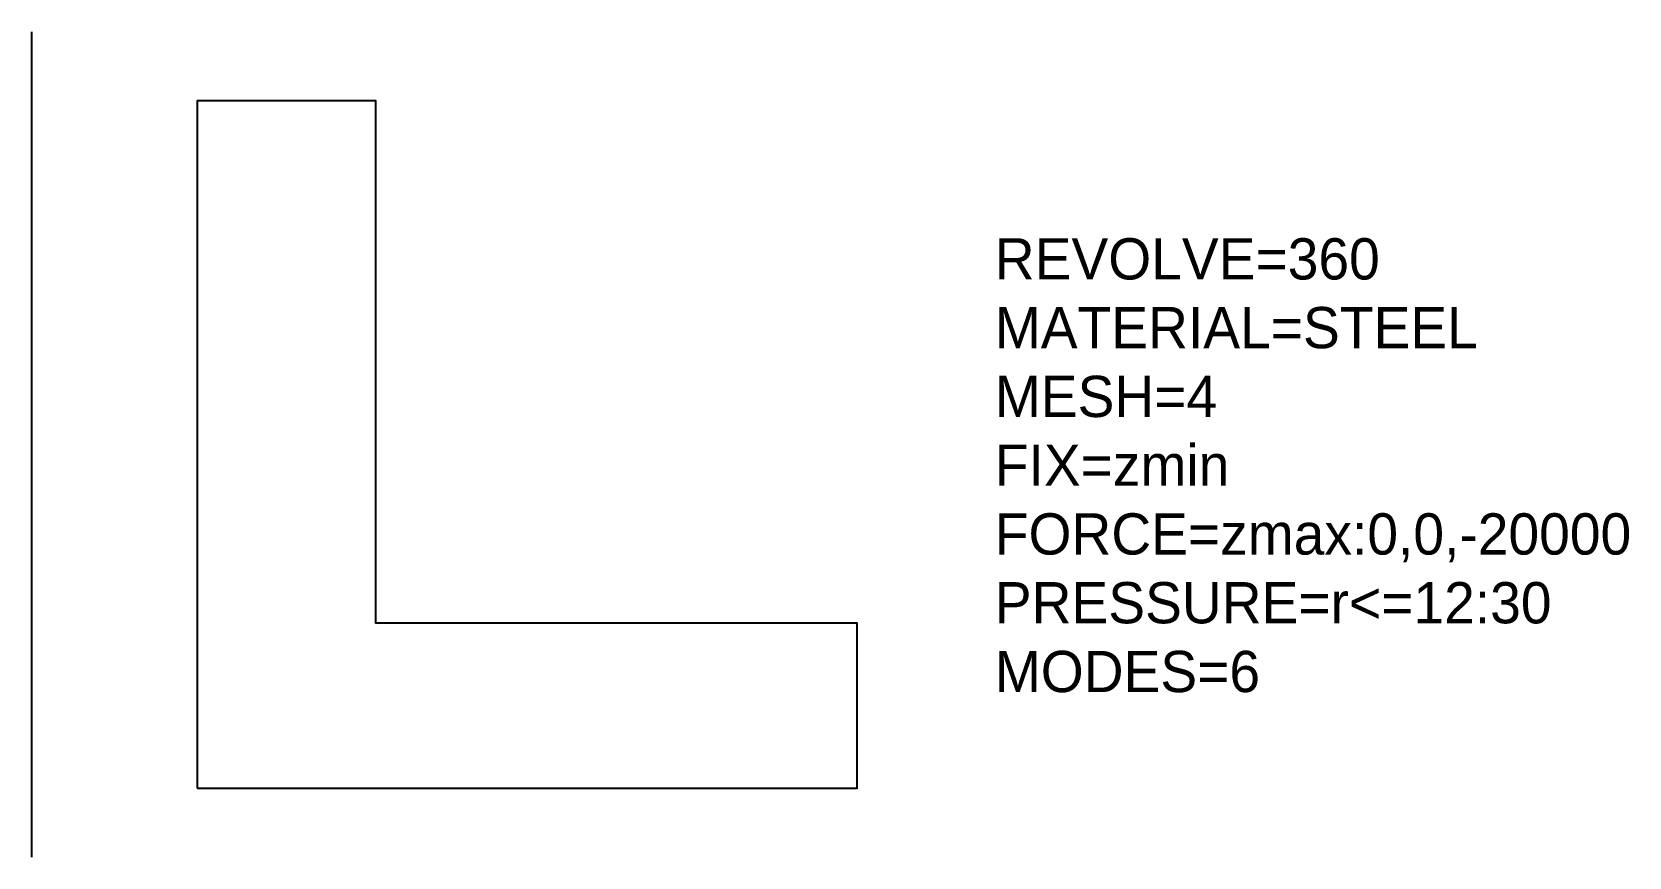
# Model space of a CAD drawing. Header units: metres. Extents: x 0 to 116, y -5 to 55.
import ezdxf

# ---------------------------------------------------------------- set-up
doc = ezdxf.new("R2010")
doc.units = ezdxf.units.M

msp = doc.modelspace()

# ---------------------------------------------------------------- linework, layer by layer
at = {"layer": 'AXIS'}
msp.add_line((0, -5), (0, 55), dxfattribs=at)
at = {"layer": 'PROFILE'}
msp.add_lwpolyline([(12, 0), (60, 0), (60, 12), (25, 12), (25, 50), (12, 50)], close=True, dxfattribs=at)

# ---------------------------------------------------------------- texts
at = {"layer": 'NOTES', "insert": (70, 40), "char_height": 3, "attachment_point": 1}
msp.add_mtext('REVOLVE=360\\PMATERIAL=STEEL\\PMESH=4\\PFIX=zmin\\PFORCE=zmax:0,0,-20000\\PPRESSURE=r<=12:30\\PMODES=6', dxfattribs=at)

doc.saveas('drawing.dxf')
